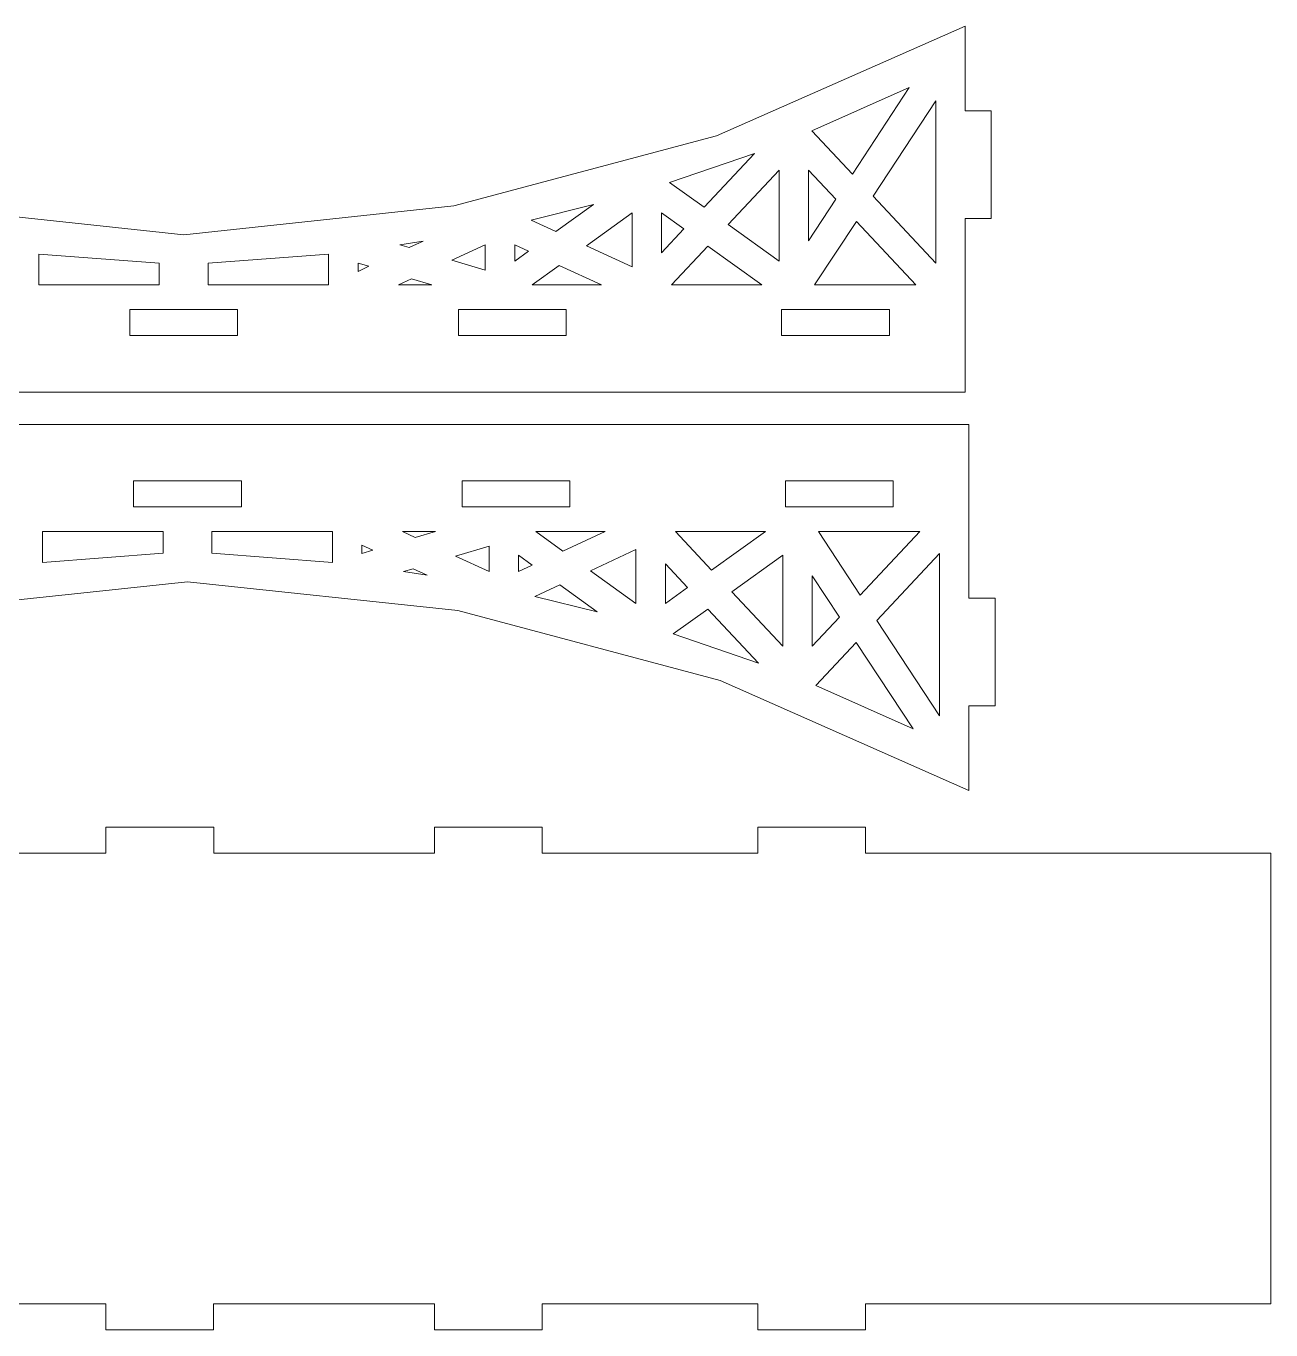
# Model space of a CAD drawing. Header units: millimetres. Extents: x -252 to 510, y -365 to 448.
# Drawn here: x -136.4 to 6.8, y -182.6 to -32.6 of the extents above; entities that cross this region are included whole.
import ezdxf

# ---------------------------------------------------------------- set-up
doc = ezdxf.new("R2010")
doc.units = ezdxf.units.MM
doc.header["$MEASUREMENT"] = 0
doc.layers.add('Capa 1', color=7, linetype='Continuous')

msp = doc.modelspace()

# ---------------------------------------------------------------- linework, layer by layer
at = {"layer": 'Capa 1', "color": 137, "lineweight": 9}
for points, knots in [([(-208.1953, -74.7174), (-208.1953, -74.7174), (-28.3998, -74.7174), (-28.3998, -74.7174), (-28.3998, -74.7174), (-28.3998, -74.7174), (-28.3998, -54.7513), (-28.3998, -54.7513), (-28.3998, -54.7513), (-28.3998, -54.7513), (-25.3956, -54.7513), (-25.3956, -54.7513), (-25.3956, -54.7513), (-25.3956, -54.7513), (-25.3956, -42.3577), (-25.3956, -42.3577), (-25.3956, -42.3577), (-25.3956, -42.3577), (-28.3998, -42.3577), (-28.3998, -42.3577), (-28.3998, -42.3577), (-28.3998, -42.3577), (-28.3998, -32.6244), (-28.3998, -32.6244), (-28.3998, -32.6244), (-28.3998, -32.6244), (-57.0013, -45.2514), (-57.0013, -45.2514), (-57.0013, -45.2514), (-57.0013, -45.2514), (-87.2084, -53.3132), (-87.2084, -53.3132), (-87.2084, -53.3132), (-87.2084, -53.3132), (-118.2973, -56.6198), (-118.2973, -56.6198), (-118.2973, -56.6198), (-118.2973, -56.6198), (-149.3867, -53.3132), (-149.3867, -53.3132), (-149.3867, -53.3132), (-149.3867, -53.3132), (-179.5938, -45.2514), (-179.5938, -45.2514), (-179.5938, -45.2514), (-179.5938, -45.2514), (-208.1954, -32.6245), (-208.1954, -32.6245), (-208.1954, -32.6245), (-208.1954, -32.6245), (-208.1953, -42.3577), (-208.1953, -42.3577), (-208.1953, -42.3577), (-208.1953, -42.3577), (-211.1996, -42.3577), (-211.1996, -42.3577), (-211.1996, -42.3577), (-211.1996, -42.3577), (-211.1996, -54.7513), (-211.1996, -54.7513), (-211.1996, -54.7513), (-211.1996, -54.7513), (-208.1953, -54.7513), (-208.1953, -54.7513), (-208.1953, -54.7513), (-208.1953, -54.7513), (-208.1953, -74.7174), (-208.1953, -74.7174)], [0, 0, 0, 0, 0.05882353, 0.05882353, 0.05882353, 0.05882353, 0.11764706, 0.11764706, 0.11764706, 0.11764706, 0.17647059, 0.17647059, 0.17647059, 0.17647059, 0.23529412, 0.23529412, 0.23529412, 0.23529412, 0.29411765, 0.29411765, 0.29411765, 0.29411765, 0.35294118, 0.35294118, 0.35294118, 0.35294118, 0.41176471, 0.41176471, 0.41176471, 0.41176471, 0.47058824, 0.47058824, 0.47058824, 0.47058824, 0.52941176, 0.52941176, 0.52941176, 0.52941176, 0.58823529, 0.58823529, 0.58823529, 0.58823529, 0.64705882, 0.64705882, 0.64705882, 0.64705882, 0.70588235, 0.70588235, 0.70588235, 0.70588235, 0.76470588, 0.76470588, 0.76470588, 0.76470588, 0.82352941, 0.82352941, 0.82352941, 0.82352941, 0.88235294, 0.88235294, 0.88235294, 0.88235294, 0.94117647, 0.94117647, 0.94117647, 0.94117647, 1, 1, 1, 1]), ([(-41.377, -49.644), (-41.377, -49.644), (-46.024, -44.6844), (-46.024, -44.6844), (-46.024, -44.6844), (-46.024, -44.6844), (-34.8299, -39.6929), (-34.8299, -39.6929), (-34.8299, -39.6929), (-34.8299, -39.6929), (-41.377, -49.644), (-41.377, -49.644)], [0, 0, 0, 0, 0.33333333, 0.33333333, 0.33333333, 0.33333333, 0.66666667, 0.66666667, 0.66666667, 0.66666667, 1, 1, 1, 1]), ([(-39.0005, -52.1819), (-39.0005, -52.1819), (-31.7797, -41.2058), (-31.7797, -41.2058), (-31.7797, -41.2058), (-31.7797, -41.2058), (-31.7797, -59.8889), (-31.7797, -59.8889), (-31.7797, -59.8889), (-31.7797, -59.8889), (-39.0005, -52.1819), (-39.0005, -52.1819)], [0, 0, 0, 0, 0.33333333, 0.33333333, 0.33333333, 0.33333333, 0.66666667, 0.66666667, 0.66666667, 0.66666667, 1, 1, 1, 1]), ([(-62.4127, -50.6135), (-62.4127, -50.6135), (-52.6215, -47.2622), (-52.6215, -47.2622), (-52.6215, -47.2622), (-52.6215, -47.2622), (-58.4374, -53.4696), (-58.4374, -53.4696), (-58.4374, -53.4696), (-58.4374, -53.4696), (-62.4127, -50.6135), (-62.4127, -50.6135)], [0, 0, 0, 0, 0.33333333, 0.33333333, 0.33333333, 0.33333333, 0.66666667, 0.66666667, 0.66666667, 0.66666667, 1, 1, 1, 1]), ([(-55.6686, -55.4592), (-55.6686, -55.4592), (-49.8057, -49.1988), (-49.8057, -49.1988), (-49.8057, -49.1988), (-49.8057, -49.1988), (-49.8057, -59.669), (-49.8057, -59.669), (-49.8057, -59.669), (-49.8057, -59.669), (-55.6686, -55.4592), (-55.6686, -55.4592)], [0, 0, 0, 0, 0.33333333, 0.33333333, 0.33333333, 0.33333333, 0.66666667, 0.66666667, 0.66666667, 0.66666667, 1, 1, 1, 1]), ([(-46.4259, -57.3192), (-46.4259, -57.3192), (-46.4259, -49.1988), (-46.4259, -49.1988), (-46.4259, -49.1988), (-46.4259, -49.1988), (-43.2876, -52.5504), (-43.2876, -52.5504), (-43.2876, -52.5504), (-43.2876, -52.5504), (-46.4259, -57.3192), (-46.4259, -57.3192)], [0, 0, 0, 0, 0.33333333, 0.33333333, 0.33333333, 0.33333333, 0.66666667, 0.66666667, 0.66666667, 0.66666667, 1, 1, 1, 1]), ([(-75.474, -56.2566), (-75.474, -56.2566), (-78.34, -54.9293), (-78.34, -54.9293), (-78.34, -54.9293), (-78.34, -54.9293), (-71.1506, -53.1517), (-71.1506, -53.1517), (-71.1506, -53.1517), (-71.1506, -53.1517), (-75.474, -56.2566), (-75.474, -56.2566)], [0, 0, 0, 0, 0.33333333, 0.33333333, 0.33333333, 0.33333333, 0.66666667, 0.66666667, 0.66666667, 0.66666667, 1, 1, 1, 1]), ([(-71.9516, -57.8887), (-71.9516, -57.8887), (-66.7051, -54.1213), (-66.7051, -54.1213), (-66.7051, -54.1213), (-66.7051, -54.1213), (-66.7051, -60.318), (-66.7051, -60.318), (-66.7051, -60.318), (-66.7051, -60.318), (-71.9516, -57.8887), (-71.9516, -57.8887)], [0, 0, 0, 0, 0.33333333, 0.33333333, 0.33333333, 0.33333333, 0.66666667, 0.66666667, 0.66666667, 0.66666667, 1, 1, 1, 1]), ([(-63.3249, -58.6862), (-63.3249, -58.6862), (-63.3249, -54.1213), (-63.3249, -54.1213), (-63.3249, -54.1213), (-63.3249, -54.1213), (-60.7677, -55.9574), (-60.7677, -55.9574), (-60.7677, -55.9574), (-60.7677, -55.9574), (-63.3249, -58.6862), (-63.3249, -58.6862)], [0, 0, 0, 0, 0.33333333, 0.33333333, 0.33333333, 0.33333333, 0.66666667, 0.66666667, 0.66666667, 0.66666667, 1, 1, 1, 1]), ([(-45.7222, -62.4006), (-45.7222, -62.4006), (-40.9108, -55.0857), (-40.9108, -55.0857), (-40.9108, -55.0857), (-40.9108, -55.0857), (-34.0596, -62.4006), (-34.0596, -62.4006), (-34.0596, -62.4006), (-34.0596, -62.4006), (-45.7222, -62.4006), (-45.7222, -62.4006)], [0, 0, 0, 0, 0.33333333, 0.33333333, 0.33333333, 0.33333333, 0.66666667, 0.66666667, 0.66666667, 0.66666667, 1, 1, 1, 1]), ([(-92.3525, -58.1088), (-92.3525, -58.1088), (-93.4384, -57.7882), (-93.4384, -57.7882), (-93.4384, -57.7882), (-93.4384, -57.7882), (-90.74, -57.3615), (-90.74, -57.3615), (-90.74, -57.3615), (-90.74, -57.3615), (-92.3525, -58.1088), (-92.3525, -58.1088)], [0, 0, 0, 0, 0.33333333, 0.33333333, 0.33333333, 0.33333333, 0.66666667, 0.66666667, 0.66666667, 0.66666667, 1, 1, 1, 1]), ([(-83.6045, -60.6997), (-83.6045, -60.6997), (-87.4474, -59.5603), (-87.4474, -59.5603), (-87.4474, -59.5603), (-87.4474, -59.5603), (-83.6045, -57.7829), (-83.6045, -57.7829), (-83.6045, -57.7829), (-83.6045, -57.7829), (-83.6045, -60.6997), (-83.6045, -60.6997)], [0, 0, 0, 0, 0.33333333, 0.33333333, 0.33333333, 0.33333333, 0.66666667, 0.66666667, 0.66666667, 0.66666667, 1, 1, 1, 1]), ([(-80.2245, -59.669), (-80.2245, -59.669), (-80.2245, -57.7829), (-80.2245, -57.7829), (-80.2245, -57.7829), (-80.2245, -57.7829), (-78.627, -58.5218), (-78.627, -58.5218), (-78.627, -58.5218), (-78.627, -58.5218), (-80.2245, -59.669), (-80.2245, -59.669)], [0, 0, 0, 0, 0.33333333, 0.33333333, 0.33333333, 0.33333333, 0.66666667, 0.66666667, 0.66666667, 0.66666667, 1, 1, 1, 1]), ([(-62.1718, -62.4006), (-62.1718, -62.4006), (-57.9989, -57.9443), (-57.9989, -57.9443), (-57.9989, -57.9443), (-57.9989, -57.9443), (-51.7972, -62.4006), (-51.7972, -62.4006), (-51.7972, -62.4006), (-51.7972, -62.4006), (-62.1718, -62.4006), (-62.1718, -62.4006)], [0, 0, 0, 0, 0.33333333, 0.33333333, 0.33333333, 0.33333333, 0.66666667, 0.66666667, 0.66666667, 0.66666667, 1, 1, 1, 1]), ([(-121.1141, -62.4006), (-121.1141, -62.4006), (-134.9647, -62.4006), (-134.9647, -62.4006), (-134.9647, -62.4006), (-134.9647, -62.4006), (-134.9647, -58.853), (-134.9647, -58.853), (-134.9647, -58.853), (-134.9647, -58.853), (-121.1141, -59.9021), (-121.1141, -59.9021), (-121.1141, -59.9021), (-121.1141, -59.9021), (-121.1141, -62.4006), (-121.1141, -62.4006)], [0, 0, 0, 0, 0.25, 0.25, 0.25, 0.25, 0.5, 0.5, 0.5, 0.5, 0.75, 0.75, 0.75, 0.75, 1, 1, 1, 1]), ([(-115.4809, -62.4006), (-115.4809, -62.4006), (-115.4809, -59.9021), (-115.4809, -59.9021), (-115.4809, -59.9021), (-115.4809, -59.9021), (-101.6304, -58.853), (-101.6304, -58.853), (-101.6304, -58.853), (-101.6304, -58.853), (-101.6304, -62.4006), (-101.6304, -62.4006), (-101.6304, -62.4006), (-101.6304, -62.4006), (-115.4809, -62.4006), (-115.4809, -62.4006)], [0, 0, 0, 0, 0.25, 0.25, 0.25, 0.25, 0.5, 0.5, 0.5, 0.5, 0.75, 0.75, 0.75, 0.75, 1, 1, 1, 1]), ([(-98.2503, -60.8399), (-98.2503, -60.8399), (-98.2503, -59.8862), (-98.2503, -59.8862), (-98.2503, -59.8862), (-98.2503, -59.8862), (-96.9946, -60.2572), (-96.9946, -60.2572), (-96.9946, -60.2572), (-96.9946, -60.2572), (-98.2503, -60.8399), (-98.2503, -60.8399)], [0, 0, 0, 0, 0.33333333, 0.33333333, 0.33333333, 0.33333333, 0.66666667, 0.66666667, 0.66666667, 0.66666667, 1, 1, 1, 1]), ([(-78.2333, -62.4006), (-78.2333, -62.4006), (-75.1047, -60.1538), (-75.1047, -60.1538), (-75.1047, -60.1538), (-75.1047, -60.1538), (-70.253, -62.4006), (-70.253, -62.4006), (-70.253, -62.4006), (-70.253, -62.4006), (-78.2333, -62.4006), (-78.2333, -62.4006)], [0, 0, 0, 0, 0.33333333, 0.33333333, 0.33333333, 0.33333333, 0.66666667, 0.66666667, 0.66666667, 0.66666667, 1, 1, 1, 1]), ([(-93.576, -62.4006), (-93.576, -62.4006), (-92.0895, -61.7117), (-92.0895, -61.7117), (-92.0895, -61.7117), (-92.0895, -61.7117), (-89.7657, -62.4006), (-89.7657, -62.4006), (-89.7657, -62.4006), (-89.7657, -62.4006), (-93.576, -62.4006), (-93.576, -62.4006)], [0, 0, 0, 0, 0.33333333, 0.33333333, 0.33333333, 0.33333333, 0.66666667, 0.66666667, 0.66666667, 0.66666667, 1, 1, 1, 1]), ([(-124.4977, -68.219), (-124.4977, -68.219), (-124.4977, -65.219), (-124.4977, -65.219), (-124.4977, -65.219), (-124.4977, -65.219), (-112.0977, -65.219), (-112.0977, -65.219), (-112.0977, -65.219), (-112.0977, -65.219), (-112.0977, -68.219), (-112.0977, -68.219), (-112.0977, -68.219), (-112.0977, -68.219), (-124.4977, -68.219), (-124.4977, -68.219)], [0, 0, 0, 0, 0.25, 0.25, 0.25, 0.25, 0.5, 0.5, 0.5, 0.5, 0.75, 0.75, 0.75, 0.75, 1, 1, 1, 1]), ([(-86.7057, -68.219), (-86.7057, -68.219), (-86.7057, -65.219), (-86.7057, -65.219), (-86.7057, -65.219), (-86.7057, -65.219), (-74.3057, -65.219), (-74.3057, -65.219), (-74.3057, -65.219), (-74.3057, -65.219), (-74.3057, -68.219), (-74.3057, -68.219), (-74.3057, -68.219), (-74.3057, -68.219), (-86.7057, -68.219), (-86.7057, -68.219)], [0, 0, 0, 0, 0.25, 0.25, 0.25, 0.25, 0.5, 0.5, 0.5, 0.5, 0.75, 0.75, 0.75, 0.75, 1, 1, 1, 1]), ([(-49.5139, -68.219), (-49.5139, -68.219), (-49.5139, -65.219), (-49.5139, -65.219), (-49.5139, -65.219), (-49.5139, -65.219), (-37.1139, -65.219), (-37.1139, -65.219), (-37.1139, -65.219), (-37.1139, -65.219), (-37.1139, -68.219), (-37.1139, -68.219), (-37.1139, -68.219), (-37.1139, -68.219), (-49.5139, -68.219), (-49.5139, -68.219)], [0, 0, 0, 0, 0.25, 0.25, 0.25, 0.25, 0.5, 0.5, 0.5, 0.5, 0.75, 0.75, 0.75, 0.75, 1, 1, 1, 1]), ([(-27.9687, -78.439), (-27.9687, -78.439), (-207.7642, -78.439), (-207.7642, -78.439), (-207.7642, -78.439), (-207.7642, -78.439), (-207.7642, -98.4051), (-207.7642, -98.4051), (-207.7642, -98.4051), (-207.7642, -98.4051), (-210.7685, -98.4051), (-210.7685, -98.4051), (-210.7685, -98.4051), (-210.7685, -98.4051), (-210.7685, -110.7987), (-210.7685, -110.7987), (-210.7685, -110.7987), (-210.7685, -110.7987), (-207.7642, -110.7987), (-207.7642, -110.7987), (-207.7642, -110.7987), (-207.7642, -110.7987), (-207.7643, -120.5319), (-207.7643, -120.5319), (-207.7643, -120.5319), (-207.7643, -120.5319), (-179.1627, -107.905), (-179.1627, -107.905), (-179.1627, -107.905), (-179.1627, -107.905), (-148.9556, -99.8432), (-148.9556, -99.8432), (-148.9556, -99.8432), (-148.9556, -99.8432), (-117.8662, -96.5366), (-117.8662, -96.5366), (-117.8662, -96.5366), (-117.8662, -96.5366), (-86.7773, -99.8432), (-86.7773, -99.8432), (-86.7773, -99.8432), (-86.7773, -99.8432), (-56.5702, -107.905), (-56.5702, -107.905), (-56.5702, -107.905), (-56.5702, -107.905), (-27.9687, -120.532), (-27.9687, -120.532), (-27.9687, -120.532), (-27.9687, -120.532), (-27.9687, -110.7987), (-27.9687, -110.7987), (-27.9687, -110.7987), (-27.9687, -110.7987), (-24.9645, -110.7987), (-24.9645, -110.7987), (-24.9645, -110.7987), (-24.9645, -110.7987), (-24.9645, -98.4051), (-24.9645, -98.4051), (-24.9645, -98.4051), (-24.9645, -98.4051), (-27.9687, -98.4051), (-27.9687, -98.4051), (-27.9687, -98.4051), (-27.9687, -98.4051), (-27.9687, -78.439), (-27.9687, -78.439)], [0, 0, 0, 0, 0.05882353, 0.05882353, 0.05882353, 0.05882353, 0.11764706, 0.11764706, 0.11764706, 0.11764706, 0.17647059, 0.17647059, 0.17647059, 0.17647059, 0.23529412, 0.23529412, 0.23529412, 0.23529412, 0.29411765, 0.29411765, 0.29411765, 0.29411765, 0.35294118, 0.35294118, 0.35294118, 0.35294118, 0.41176471, 0.41176471, 0.41176471, 0.41176471, 0.47058824, 0.47058824, 0.47058824, 0.47058824, 0.52941176, 0.52941176, 0.52941176, 0.52941176, 0.58823529, 0.58823529, 0.58823529, 0.58823529, 0.64705882, 0.64705882, 0.64705882, 0.64705882, 0.70588235, 0.70588235, 0.70588235, 0.70588235, 0.76470588, 0.76470588, 0.76470588, 0.76470588, 0.82352941, 0.82352941, 0.82352941, 0.82352941, 0.88235294, 0.88235294, 0.88235294, 0.88235294, 0.94117647, 0.94117647, 0.94117647, 0.94117647, 1, 1, 1, 1]), ([(-124.0666, -87.9374), (-124.0666, -87.9374), (-124.0666, -84.9374), (-124.0666, -84.9374), (-124.0666, -84.9374), (-124.0666, -84.9374), (-111.6666, -84.9374), (-111.6666, -84.9374), (-111.6666, -84.9374), (-111.6666, -84.9374), (-111.6666, -87.9374), (-111.6666, -87.9374), (-111.6666, -87.9374), (-111.6666, -87.9374), (-124.0666, -87.9374), (-124.0666, -87.9374)], [0, 0, 0, 0, 0.25, 0.25, 0.25, 0.25, 0.5, 0.5, 0.5, 0.5, 0.75, 0.75, 0.75, 0.75, 1, 1, 1, 1]), ([(-86.2746, -87.9374), (-86.2746, -87.9374), (-86.2746, -84.9374), (-86.2746, -84.9374), (-86.2746, -84.9374), (-86.2746, -84.9374), (-73.8746, -84.9374), (-73.8746, -84.9374), (-73.8746, -84.9374), (-73.8746, -84.9374), (-73.8746, -87.9374), (-73.8746, -87.9374), (-73.8746, -87.9374), (-73.8746, -87.9374), (-86.2746, -87.9374), (-86.2746, -87.9374)], [0, 0, 0, 0, 0.25, 0.25, 0.25, 0.25, 0.5, 0.5, 0.5, 0.5, 0.75, 0.75, 0.75, 0.75, 1, 1, 1, 1]), ([(-49.0828, -87.9374), (-49.0828, -87.9374), (-49.0828, -84.9374), (-49.0828, -84.9374), (-49.0828, -84.9374), (-49.0828, -84.9374), (-36.6828, -84.9374), (-36.6828, -84.9374), (-36.6828, -84.9374), (-36.6828, -84.9374), (-36.6828, -87.9374), (-36.6828, -87.9374), (-36.6828, -87.9374), (-36.6828, -87.9374), (-49.0828, -87.9374), (-49.0828, -87.9374)], [0, 0, 0, 0, 0.25, 0.25, 0.25, 0.25, 0.5, 0.5, 0.5, 0.5, 0.75, 0.75, 0.75, 0.75, 1, 1, 1, 1]), ([(-134.5336, -90.7558), (-134.5336, -90.7558), (-120.683, -90.7558), (-120.683, -90.7558), (-120.683, -90.7558), (-120.683, -90.7558), (-120.683, -93.2543), (-120.683, -93.2543), (-120.683, -93.2543), (-120.683, -93.2543), (-134.5336, -94.3034), (-134.5336, -94.3034), (-134.5336, -94.3034), (-134.5336, -94.3034), (-134.5336, -90.7558), (-134.5336, -90.7558)], [0, 0, 0, 0, 0.25, 0.25, 0.25, 0.25, 0.5, 0.5, 0.5, 0.5, 0.75, 0.75, 0.75, 0.75, 1, 1, 1, 1]), ([(-115.0498, -93.2543), (-115.0498, -93.2543), (-115.0498, -90.7558), (-115.0498, -90.7558), (-115.0498, -90.7558), (-115.0498, -90.7558), (-101.1993, -90.7558), (-101.1993, -90.7558), (-101.1993, -90.7558), (-101.1993, -90.7558), (-101.1993, -94.3034), (-101.1993, -94.3034), (-101.1993, -94.3034), (-101.1993, -94.3034), (-115.0498, -93.2543), (-115.0498, -93.2543)], [0, 0, 0, 0, 0.25, 0.25, 0.25, 0.25, 0.5, 0.5, 0.5, 0.5, 0.75, 0.75, 0.75, 0.75, 1, 1, 1, 1]), ([(-91.6584, -91.4447), (-91.6584, -91.4447), (-93.1449, -90.7558), (-93.1449, -90.7558), (-93.1449, -90.7558), (-93.1449, -90.7558), (-89.3346, -90.7558), (-89.3346, -90.7558), (-89.3346, -90.7558), (-89.3346, -90.7558), (-91.6584, -91.4447), (-91.6584, -91.4447)], [0, 0, 0, 0, 0.33333333, 0.33333333, 0.33333333, 0.33333333, 0.66666667, 0.66666667, 0.66666667, 0.66666667, 1, 1, 1, 1]), ([(-74.6736, -93.0026), (-74.6736, -93.0026), (-77.8022, -90.7558), (-77.8022, -90.7558), (-77.8022, -90.7558), (-77.8022, -90.7558), (-69.8219, -90.7558), (-69.8219, -90.7558), (-69.8219, -90.7558), (-69.8219, -90.7558), (-74.6736, -93.0026), (-74.6736, -93.0026)], [0, 0, 0, 0, 0.33333333, 0.33333333, 0.33333333, 0.33333333, 0.66666667, 0.66666667, 0.66666667, 0.66666667, 1, 1, 1, 1]), ([(-57.5678, -95.2121), (-57.5678, -95.2121), (-61.7407, -90.7558), (-61.7407, -90.7558), (-61.7407, -90.7558), (-61.7407, -90.7558), (-51.3661, -90.7558), (-51.3661, -90.7558), (-51.3661, -90.7558), (-51.3661, -90.7558), (-57.5678, -95.2121), (-57.5678, -95.2121)], [0, 0, 0, 0, 0.33333333, 0.33333333, 0.33333333, 0.33333333, 0.66666667, 0.66666667, 0.66666667, 0.66666667, 1, 1, 1, 1]), ([(-40.4797, -98.0707), (-40.4797, -98.0707), (-45.2911, -90.7558), (-45.2911, -90.7558), (-45.2911, -90.7558), (-45.2911, -90.7558), (-33.6285, -90.7558), (-33.6285, -90.7558), (-33.6285, -90.7558), (-33.6285, -90.7558), (-40.4797, -98.0707), (-40.4797, -98.0707)], [0, 0, 0, 0, 0.33333333, 0.33333333, 0.33333333, 0.33333333, 0.66666667, 0.66666667, 0.66666667, 0.66666667, 1, 1, 1, 1]), ([(-97.8192, -93.2702), (-97.8192, -93.2702), (-97.8192, -92.3165), (-97.8192, -92.3165), (-97.8192, -92.3165), (-97.8192, -92.3165), (-96.5635, -92.8992), (-96.5635, -92.8992), (-96.5635, -92.8992), (-96.5635, -92.8992), (-97.8192, -93.2702), (-97.8192, -93.2702)], [0, 0, 0, 0, 0.33333333, 0.33333333, 0.33333333, 0.33333333, 0.66666667, 0.66666667, 0.66666667, 0.66666667, 1, 1, 1, 1]), ([(-87.0163, -93.5961), (-87.0163, -93.5961), (-83.1734, -92.4567), (-83.1734, -92.4567), (-83.1734, -92.4567), (-83.1734, -92.4567), (-83.1734, -95.3735), (-83.1734, -95.3735), (-83.1734, -95.3735), (-83.1734, -95.3735), (-87.0163, -93.5961), (-87.0163, -93.5961)], [0, 0, 0, 0, 0.33333333, 0.33333333, 0.33333333, 0.33333333, 0.66666667, 0.66666667, 0.66666667, 0.66666667, 1, 1, 1, 1]), ([(-71.5205, -95.2677), (-71.5205, -95.2677), (-66.274, -92.8384), (-66.274, -92.8384), (-66.274, -92.8384), (-66.274, -92.8384), (-66.274, -99.0351), (-66.274, -99.0351), (-66.274, -99.0351), (-66.274, -99.0351), (-71.5205, -95.2677), (-71.5205, -95.2677)], [0, 0, 0, 0, 0.33333333, 0.33333333, 0.33333333, 0.33333333, 0.66666667, 0.66666667, 0.66666667, 0.66666667, 1, 1, 1, 1]), ([(-79.7934, -95.3735), (-79.7934, -95.3735), (-79.7934, -93.4874), (-79.7934, -93.4874), (-79.7934, -93.4874), (-79.7934, -93.4874), (-78.1959, -94.6346), (-78.1959, -94.6346), (-78.1959, -94.6346), (-78.1959, -94.6346), (-79.7934, -95.3735), (-79.7934, -95.3735)], [0, 0, 0, 0, 0.33333333, 0.33333333, 0.33333333, 0.33333333, 0.66666667, 0.66666667, 0.66666667, 0.66666667, 1, 1, 1, 1]), ([(-62.8938, -99.0351), (-62.8938, -99.0351), (-62.8938, -94.4702), (-62.8938, -94.4702), (-62.8938, -94.4702), (-62.8938, -94.4702), (-60.3366, -97.199), (-60.3366, -97.199), (-60.3366, -97.199), (-60.3366, -97.199), (-62.8938, -99.0351), (-62.8938, -99.0351)], [0, 0, 0, 0, 0.33333333, 0.33333333, 0.33333333, 0.33333333, 0.66666667, 0.66666667, 0.66666667, 0.66666667, 1, 1, 1, 1]), ([(-55.2375, -97.6972), (-55.2375, -97.6972), (-49.3746, -93.4874), (-49.3746, -93.4874), (-49.3746, -93.4874), (-49.3746, -93.4874), (-49.3746, -103.9576), (-49.3746, -103.9576), (-49.3746, -103.9576), (-49.3746, -103.9576), (-55.2375, -97.6972), (-55.2375, -97.6972)], [0, 0, 0, 0, 0.33333333, 0.33333333, 0.33333333, 0.33333333, 0.66666667, 0.66666667, 0.66666667, 0.66666667, 1, 1, 1, 1]), ([(-31.3486, -111.9506), (-31.3486, -111.9506), (-38.5694, -100.9745), (-38.5694, -100.9745), (-38.5694, -100.9745), (-38.5694, -100.9745), (-31.3486, -93.2675), (-31.3486, -93.2675), (-31.3486, -93.2675), (-31.3486, -93.2675), (-31.3486, -111.9506), (-31.3486, -111.9506)], [0, 0, 0, 0, 0.33333333, 0.33333333, 0.33333333, 0.33333333, 0.66666667, 0.66666667, 0.66666667, 0.66666667, 1, 1, 1, 1]), ([(-93.0073, -95.3682), (-93.0073, -95.3682), (-91.9214, -95.0476), (-91.9214, -95.0476), (-91.9214, -95.0476), (-91.9214, -95.0476), (-90.3089, -95.7949), (-90.3089, -95.7949), (-90.3089, -95.7949), (-90.3089, -95.7949), (-93.0073, -95.3682), (-93.0073, -95.3682)], [0, 0, 0, 0, 0.33333333, 0.33333333, 0.33333333, 0.33333333, 0.66666667, 0.66666667, 0.66666667, 0.66666667, 1, 1, 1, 1]), ([(-45.9948, -103.9576), (-45.9948, -103.9576), (-45.9948, -95.8372), (-45.9948, -95.8372), (-45.9948, -95.8372), (-45.9948, -95.8372), (-42.8565, -100.606), (-42.8565, -100.606), (-42.8565, -100.606), (-42.8565, -100.606), (-45.9948, -103.9576), (-45.9948, -103.9576)], [0, 0, 0, 0, 0.33333333, 0.33333333, 0.33333333, 0.33333333, 0.66666667, 0.66666667, 0.66666667, 0.66666667, 1, 1, 1, 1]), ([(-77.9089, -98.2271), (-77.9089, -98.2271), (-75.0429, -96.8998), (-75.0429, -96.8998), (-75.0429, -96.8998), (-75.0429, -96.8998), (-70.7195, -100.0047), (-70.7195, -100.0047), (-70.7195, -100.0047), (-70.7195, -100.0047), (-77.9089, -98.2271), (-77.9089, -98.2271)], [0, 0, 0, 0, 0.33333333, 0.33333333, 0.33333333, 0.33333333, 0.66666667, 0.66666667, 0.66666667, 0.66666667, 1, 1, 1, 1]), ([(-52.1904, -105.8942), (-52.1904, -105.8942), (-61.9816, -102.5429), (-61.9816, -102.5429), (-61.9816, -102.5429), (-61.9816, -102.5429), (-58.0063, -99.6868), (-58.0063, -99.6868), (-58.0063, -99.6868), (-58.0063, -99.6868), (-52.1904, -105.8942), (-52.1904, -105.8942)], [0, 0, 0, 0, 0.33333333, 0.33333333, 0.33333333, 0.33333333, 0.66666667, 0.66666667, 0.66666667, 0.66666667, 1, 1, 1, 1]), ([(-45.5929, -108.472), (-45.5929, -108.472), (-40.9459, -103.5124), (-40.9459, -103.5124), (-40.9459, -103.5124), (-40.9459, -103.5124), (-34.3988, -113.4635), (-34.3988, -113.4635), (-34.3988, -113.4635), (-34.3988, -113.4635), (-45.5929, -108.472), (-45.5929, -108.472)], [0, 0, 0, 0, 0.33333333, 0.33333333, 0.33333333, 0.33333333, 0.66666667, 0.66666667, 0.66666667, 0.66666667, 1, 1, 1, 1]), ([(-202.23, -127.7626), (-202.23, -127.7626), (-248.8773, -127.7626), (-248.8773, -127.7626), (-248.8773, -127.7626), (-248.8773, -127.7626), (-248.8814, -179.5824), (-248.8814, -179.5824), (-248.8814, -179.5824), (-248.8814, -179.5824), (-202.2341, -179.5824), (-202.2341, -179.5824), (-202.2341, -179.5824), (-202.2341, -179.5824), (-202.2341, -182.5869), (-202.2341, -182.5869), (-202.2341, -182.5869), (-202.2341, -182.5869), (-189.8413, -182.5869), (-189.8413, -182.5869), (-189.8413, -182.5869), (-189.8413, -182.5869), (-189.8413, -179.5824), (-189.8413, -179.5824), (-189.8413, -179.5824), (-189.8413, -179.5824), (-165.0423, -179.5824), (-165.0423, -179.5824), (-165.0423, -179.5824), (-165.0423, -179.5824), (-165.0423, -182.5869), (-165.0423, -182.5869), (-165.0423, -182.5869), (-165.0423, -182.5869), (-152.6494, -182.5869), (-152.6494, -182.5869), (-152.6494, -182.5869), (-152.6494, -182.5869), (-152.6494, -179.5824), (-152.6494, -179.5824), (-152.6494, -179.5824), (-152.6494, -179.5824), (-127.2506, -179.5824), (-127.2506, -179.5824), (-127.2506, -179.5824), (-127.2506, -179.5824), (-127.2506, -182.5869), (-127.2506, -182.5869), (-127.2506, -182.5869), (-127.2506, -182.5869), (-114.8576, -182.5869), (-114.8576, -182.5869), (-114.8576, -182.5869), (-114.8576, -182.5869), (-114.8576, -179.5824), (-114.8576, -179.5824), (-114.8576, -179.5824), (-114.8576, -179.5824), (-89.4589, -179.5824), (-89.4589, -179.5824), (-89.4589, -179.5824), (-89.4589, -179.5824), (-89.4589, -182.5869), (-89.4589, -182.5869), (-89.4589, -182.5869), (-89.4589, -182.5869), (-77.066, -182.5869), (-77.066, -182.5869), (-77.066, -182.5869), (-77.066, -182.5869), (-77.066, -179.5824), (-77.066, -179.5824), (-77.066, -179.5824), (-77.066, -179.5824), (-52.2667, -179.5824), (-52.2667, -179.5824), (-52.2667, -179.5824), (-52.2667, -179.5824), (-52.2667, -182.5869), (-52.2667, -182.5869), (-52.2667, -182.5869), (-52.2667, -182.5869), (-39.8741, -182.5869), (-39.8741, -182.5869), (-39.8741, -182.5869), (-39.8741, -182.5869), (-39.8741, -179.5824), (-39.8741, -179.5824), (-39.8741, -179.5824), (-39.8741, -179.5824), (6.7729, -179.5824), (6.7729, -179.5824), (6.7729, -179.5824), (6.7729, -179.5824), (6.777, -127.7626), (6.777, -127.7626), (6.777, -127.7626), (6.777, -127.7626), (-39.87, -127.7626), (-39.87, -127.7626), (-39.87, -127.7626), (-39.87, -127.7626), (-39.87, -124.7583), (-39.87, -124.7583), (-39.87, -124.7583), (-39.87, -124.7583), (-52.2626, -124.7583), (-52.2626, -124.7583), (-52.2626, -124.7583), (-52.2626, -124.7583), (-52.2626, -127.7626), (-52.2626, -127.7626), (-52.2626, -127.7626), (-52.2626, -127.7626), (-77.0619, -127.7626), (-77.0619, -127.7626), (-77.0619, -127.7626), (-77.0619, -127.7626), (-77.0619, -124.7583), (-77.0619, -124.7583), (-77.0619, -124.7583), (-77.0619, -124.7583), (-89.4548, -124.7583), (-89.4548, -124.7583), (-89.4548, -124.7583), (-89.4548, -124.7583), (-89.4548, -127.7626), (-89.4548, -127.7626), (-89.4548, -127.7626), (-89.4548, -127.7626), (-114.8535, -127.7626), (-114.8535, -127.7626), (-114.8535, -127.7626), (-114.8535, -127.7626), (-114.8535, -124.7583), (-114.8535, -124.7583), (-114.8535, -124.7583), (-114.8535, -124.7583), (-127.2465, -124.7583), (-127.2465, -124.7583), (-127.2465, -124.7583), (-127.2465, -124.7583), (-127.2465, -127.7626), (-127.2465, -127.7626), (-127.2465, -127.7626), (-127.2465, -127.7626), (-152.6453, -127.7626), (-152.6453, -127.7626), (-152.6453, -127.7626), (-152.6453, -127.7626), (-152.6453, -124.7583), (-152.6453, -124.7583), (-152.6453, -124.7583), (-152.6453, -124.7583), (-165.0382, -124.7583), (-165.0382, -124.7583), (-165.0382, -124.7583), (-165.0382, -124.7583), (-165.0382, -127.7626), (-165.0382, -127.7626), (-165.0382, -127.7626), (-165.0382, -127.7626), (-189.8372, -127.7626), (-189.8372, -127.7626), (-189.8372, -127.7626), (-189.8372, -127.7626), (-189.8372, -124.7583), (-189.8372, -124.7583), (-189.8372, -124.7583), (-189.8372, -124.7583), (-202.23, -124.7583), (-202.23, -124.7583), (-202.23, -124.7583), (-202.23, -124.7583), (-202.23, -127.7626), (-202.23, -127.7626)], [0, 0, 0, 0, 0.02272727, 0.02272727, 0.02272727, 0.02272727, 0.04545455, 0.04545455, 0.04545455, 0.04545455, 0.06818182, 0.06818182, 0.06818182, 0.06818182, 0.09090909, 0.09090909, 0.09090909, 0.09090909, 0.11363636, 0.11363636, 0.11363636, 0.11363636, 0.13636364, 0.13636364, 0.13636364, 0.13636364, 0.15909091, 0.15909091, 0.15909091, 0.15909091, 0.18181818, 0.18181818, 0.18181818, 0.18181818, 0.20454545, 0.20454545, 0.20454545, 0.20454545, 0.22727273, 0.22727273, 0.22727273, 0.22727273, 0.25, 0.25, 0.25, 0.25, 0.27272727, 0.27272727, 0.27272727, 0.27272727, 0.29545455, 0.29545455, 0.29545455, 0.29545455, 0.31818182, 0.31818182, 0.31818182, 0.31818182, 0.34090909, 0.34090909, 0.34090909, 0.34090909, 0.36363636, 0.36363636, 0.36363636, 0.36363636, 0.38636364, 0.38636364, 0.38636364, 0.38636364, 0.40909091, 0.40909091, 0.40909091, 0.40909091, 0.43181818, 0.43181818, 0.43181818, 0.43181818, 0.45454545, 0.45454545, 0.45454545, 0.45454545, 0.47727273, 0.47727273, 0.47727273, 0.47727273, 0.5, 0.5, 0.5, 0.5, 0.52272727, 0.52272727, 0.52272727, 0.52272727, 0.54545455, 0.54545455, 0.54545455, 0.54545455, 0.56818182, 0.56818182, 0.56818182, 0.56818182, 0.59090909, 0.59090909, 0.59090909, 0.59090909, 0.61363636, 0.61363636, 0.61363636, 0.61363636, 0.63636364, 0.63636364, 0.63636364, 0.63636364, 0.65909091, 0.65909091, 0.65909091, 0.65909091, 0.68181818, 0.68181818, 0.68181818, 0.68181818, 0.70454545, 0.70454545, 0.70454545, 0.70454545, 0.72727273, 0.72727273, 0.72727273, 0.72727273, 0.75, 0.75, 0.75, 0.75, 0.77272727, 0.77272727, 0.77272727, 0.77272727, 0.79545455, 0.79545455, 0.79545455, 0.79545455, 0.81818182, 0.81818182, 0.81818182, 0.81818182, 0.84090909, 0.84090909, 0.84090909, 0.84090909, 0.86363636, 0.86363636, 0.86363636, 0.86363636, 0.88636364, 0.88636364, 0.88636364, 0.88636364, 0.90909091, 0.90909091, 0.90909091, 0.90909091, 0.93181818, 0.93181818, 0.93181818, 0.93181818, 0.95454545, 0.95454545, 0.95454545, 0.95454545, 0.97727273, 0.97727273, 0.97727273, 0.97727273, 1, 1, 1, 1])]:
    msp.add_open_spline(points, degree=3, knots=knots, dxfattribs=at)

doc.saveas('drawing.dxf')
